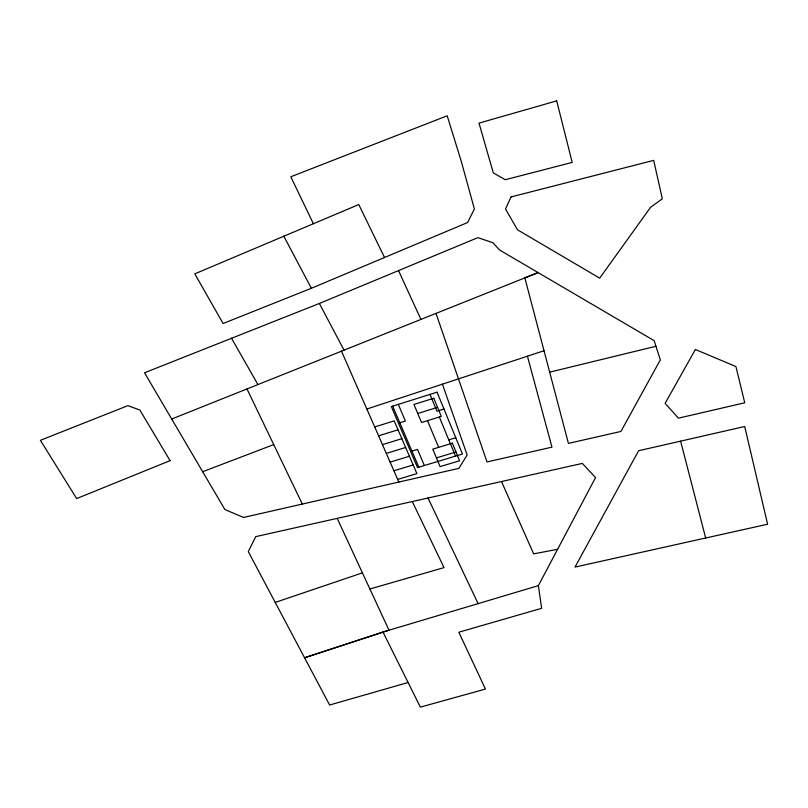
<?xml version="1.0" encoding="UTF-8"?>
<svg xmlns="http://www.w3.org/2000/svg" width="808" height="808" viewBox="0 0 808 808"><rect width="100%" height="100%" fill="white"/><g stroke="black" fill="none" stroke-linecap="round" stroke-linejoin="round"><path stroke-width="1.21" d="M337.178 518.362L389.001 630.22L304.596 657.763L382.972 632.028L420.362 707.121L485.446 689.072L458.823 632.22L541.633 608.313L538.38 585.628L595.557 477.568L582.326 463.408L255.752 536.633L248.298 551.601L329.624 705.02L408.121 682.497M384.537 257.51L358.752 204.555L194.789 273.861L223.089 323.503L311.353 288.294L467.569 222.553L474.407 209.009L461.247 161.236L447.178 115.797L290.799 176.77L313.383 223.725M442.42 384.174L467.165 454.985L458.873 468.367L243.572 517.453L224.917 509.575L144.521 372.781L319.362 303.465L477.902 237.633L492.991 242.774L499.485 249.945L654.147 340.653L660.328 359.883L620.938 431.432L568.428 443.4L524.836 277.881L538.108 272.589L171.72 419.029M202.687 471.721L273.73 444.602M275.235 602.415L362.428 572.862M366.852 409.03L544.047 350.733M374.71 426.947L394.193 420.867L416.888 473.609L397.688 479.386M417.756 413.514L437.552 407.343M399.798 422.756L405.384 421.019L398.294 404.384M443.966 409.01L436.936 411.191L429.997 394.405M378.599 435.825L398.031 429.805M382.467 444.653L401.849 438.673M386.305 453.419L405.646 447.491M411.949 451.106L417.494 449.41L424.362 465.519M448.794 439.855L455.762 437.724M390.123 462.125L409.414 456.247M393.92 470.781L413.161 464.954M436.441 457.904L455.985 451.985M382.972 632.028L538.38 585.628M369.913 588.992L444.016 567.62L412.292 501.546M549.662 372.165L655.955 346.268M680.619 441.148L638.593 450.743L575.013 567.085L767.6 524.23L744.724 426.493L680.619 441.148L705.667 538.027M557.601 549.299L533.664 553.864L501.485 481.538M231.482 338.199L257.924 384.588M283.85 236.229L311.353 288.294M319.362 303.465L344.036 350.147M246.985 388.941L302.303 504.061M428.028 498.021L478.104 603.626M398.536 270.589L420.928 319.423M341.501 351.167L398.859 482.053M392.678 406.151L418.837 467.186M427.483 420.665L438.643 447.349M439.34 416.989L455.52 456.106M436.007 313.373L487.002 461.944L551.955 447.157L527.432 356.207M511.02 196.95L505.525 209.03L517.484 229.785L599.688 278.154L650.591 207.282L662.318 198.798L653.692 160.368L511.02 196.95M695.395 349.49L665.125 403.333L678.437 418.17L744.754 402.788L735.916 366.549L695.395 349.49M170.064 460.641L76.669 498.576L40.4 440.32L127.866 405.656L139.834 410.02L170.064 460.641M437.047 392.183L391.335 406.576L417.534 467.59L462.449 454.015L437.047 392.183M433.795 398.243L413.949 404.465L421.544 422.513L441.289 416.383L433.795 398.243M452.349 443.178L432.755 449.147L440.108 466.62L459.601 460.752L452.349 443.178M556.692 100.879L479.013 123.119L493.294 172.872L505.303 179.719L572.205 162.418L556.692 100.879"/></g></svg>
